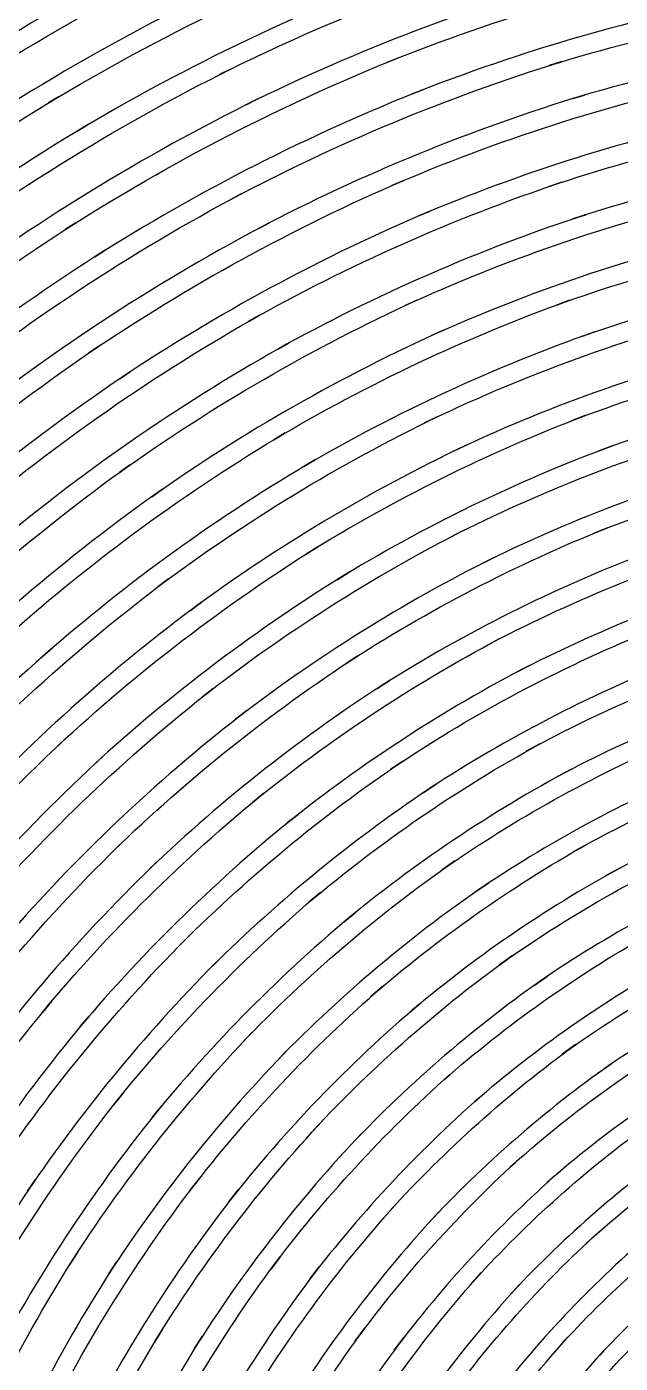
# Model space of a CAD drawing. Extents: x -32 to 185, y 69 to 286.
# Drawn here: x 40.84 to 54.24, y 182.62 to 212.77 of the extents above; entities that cross this region are included whole.
import ezdxf

# ---------------------------------------------------------------- set-up
doc = ezdxf.new("R2010")
doc.units = 0
doc.layers.add('Ebene_1', color=7, linetype='CONTINUOUS')

msp = doc.modelspace()

# ---------------------------------------------------------------- linework, layer by layer
at = {"layer": 'Ebene_1', "color": 7}
for p, q in [((49.236101, 212.075317), (48.973155, 211.969426)), ((52.918359, 211.986735), (52.637849, 211.899935)), ((45.440061, 211.815171), (45.195697, 211.693244)), ((49.53061, 211.252116), (49.797629, 211.357753)), ((41.562057, 211.192552), (41.336275, 211.05637)), ((45.800752, 211.015134), (46.049189, 211.137571)), ((53.144904, 211.146225), (53.429996, 211.232516)), ((41.98613, 210.421024), (42.215731, 210.55797)), ((49.358028, 209.309423), (49.087701, 209.193096)), ((52.921922, 209.268187), (52.632759, 209.171205)), ((45.68697, 209.006005), (45.436497, 208.872878)), ((41.940312, 208.344186), (41.710203, 208.196804)), ((46.067261, 208.218695), (46.321298, 208.352077)), ((49.672138, 208.497423), (49.947047, 208.614005)), ((53.168577, 208.437604), (53.462577, 208.534077)), ((42.383985, 207.586913), (42.618167, 207.735058)), ((49.650247, 206.606657), (49.373046, 206.479384)), ((53.098323, 206.603348), (52.800759, 206.496439)), ((46.10188, 206.268875), (45.846061, 206.124802)), ((49.983956, 205.807129), (50.266247, 205.934148)), ((46.500753, 205.495056), (46.761408, 205.639638)), ((53.363814, 205.783966), (53.666978, 205.890366)), ((42.483767, 205.576765), (42.249331, 205.417929)), ((42.945768, 204.83451), (43.184786, 204.994365)), ((50.109447, 203.975928), (49.82461, 203.837964)), ((53.443741, 204.001382), (53.137014, 203.8848)), ((46.679953, 203.612436), (46.41828, 203.456909)), ((50.460466, 203.189381), (50.750139, 203.327091)), ((53.72756, 203.194727), (54.039378, 203.310545)), ((47.096644, 202.852872), (47.363408, 203.009163)), ((43.187586, 202.899454), (42.948568, 202.728908)), ((43.666641, 202.172217), (43.910241, 202.344035)), ((50.729011, 201.42538), (50.436793, 201.276725)), ((53.953087, 201.471452), (53.637196, 201.344943)), ((47.416099, 201.045343), (47.147808, 200.878106)), ((51.096321, 200.653088), (51.394394, 200.801488)), ((44.045151, 200.319379), (43.801041, 200.136869)), ((47.848827, 200.300542), (48.122718, 200.468542)), ((44.540242, 199.608687), (44.788933, 199.792215)), ((41.20213, 198.567595), (41.425875, 198.76385)), ((51.504357, 198.963668), (51.203994, 198.804577)), ((48.303445, 198.575232), (48.028536, 198.396286)), ((51.887449, 198.206904), (52.193922, 198.365486)), ((45.050097, 197.845449), (44.800642, 197.650213)), ((48.751191, 197.846467), (49.031955, 198.025667)), ((45.559443, 197.150794), (45.813479, 197.34654)), ((41.775112, 196.765412), (41.551875, 196.557702)), ((52.428613, 196.59843), (52.120358, 196.429411)), ((42.342494, 196.11072), (42.570567, 196.319957)), ((49.336137, 196.209993), (49.054355, 196.019847)), ((52.826722, 195.858974), (53.140577, 196.026975)), ((49.79712, 195.498029), (50.085011, 195.688429)), ((46.194789, 195.48352), (45.940243, 195.276319)), ((46.717117, 194.806174), (46.977517, 195.014392)), ((43.03715, 194.411628), (42.810095, 194.191446)), ((53.495923, 194.337555), (53.180286, 194.159627)), ((43.617259, 193.775263), (43.849659, 193.997227)), ((50.506538, 193.956245), (50.218138, 193.755409)), ((53.907523, 193.616936), (54.229015, 193.793082)), ((50.980757, 193.263118), (51.275266, 193.4637)), ((47.472608, 193.241227), (47.212972, 193.022317)), ((48.007154, 192.582717), (48.272645, 192.802135)), ((44.426714, 192.185117), (44.195332, 191.951698)), ((45.018024, 191.567334), (45.254497, 191.801771)), ((51.80803, 191.821371), (51.513012, 191.610861)), ((52.294213, 191.149116), (52.595086, 191.358098)), ((48.876173, 191.124679), (48.610682, 190.89457)), ((41.400675, 190.783588), (41.198311, 190.540497)), ((49.421156, 190.486024), (49.692501, 190.716642)), ((42.04493, 190.212387), (42.252385, 190.457769)), ((45.935661, 190.091478), (45.700461, 189.845842)), ((46.536898, 189.493041), (46.777953, 189.739951)), ((53.232977, 189.811732), (52.932104, 189.593587)), ((53.730614, 189.162386), (54.036833, 189.377987)), ((50.397084, 189.140495), (50.126247, 188.899695)), ((50.952248, 188.523477), (51.229194, 188.763513)), ((43.018822, 188.717186), (42.813913, 188.461113)), ((43.673005, 188.166095), (43.883005, 188.424458)), ((47.556354, 188.136313), (47.316572, 187.878967)), ((48.165991, 187.559003), (48.411627, 187.817112)), ((52.027703, 187.293512), (51.751521, 187.044566)), ((52.591522, 186.700675), (52.87305, 186.947584)), ((40.860784, 186.502893), (41.041002, 186.769148)), ((44.742097, 186.795875), (44.534387, 186.52682)), ((45.403661, 186.265147), (45.61697, 186.536239)), ((49.279628, 186.324711), (49.035519, 186.05642)), ((49.896647, 185.770056), (50.146611, 186.038093)), ((53.758105, 185.588056), (53.478868, 185.334528)), ((41.987912, 185.119437), (41.811258, 184.842746)), ((42.696567, 184.640891), (42.878059, 184.919873)), ((46.56108, 185.024237), (46.350316, 184.74271)), ((47.228753, 184.514891), (47.445372, 184.797437)), ((51.09683, 184.661255), (50.848902, 184.384564)), ((51.720721, 184.132309), (51.974249, 184.407473)), ((43.905659, 183.392345), (43.727477, 183.102163)), ((48.467373, 183.40609), (48.253045, 183.113363)), ((44.619406, 182.934672), (44.802678, 183.226635)), ((49.139883, 182.919908), (49.360065, 183.213145)), ((52.99905, 183.149508), (52.748068, 182.867726)), ((53.629305, 182.650089), (53.885378, 182.928308))]:
    msp.add_line(p, q, dxfattribs=at)
for points in [[(76.254232, 248.479688), (47.442859, 248.479688), (21.468439, 231.124136), (10.442804, 204.505898)], [(33.005758, 211.668044), (35.606197, 213.7291), (38.390672, 215.547066), (41.323803, 217.098522)], [(46.026534, 216.89234), (43.135404, 215.655248), (40.364674, 214.153428), (37.749981, 212.406226)], [(41.926058, 216.415321), (39.031873, 214.899247), (36.283034, 213.119463), (33.714923, 211.099389)], [(37.426963, 210.047097), (39.92431, 211.835789), (42.582531, 213.389536), (45.367006, 214.687974)], [(41.336275, 211.05637), (43.862387, 212.580081), (46.524935, 213.865282), (49.289555, 214.89492)], [(45.195697, 211.693244), (47.726136, 212.956554), (50.369593, 213.980082), (53.091195, 214.749828)], [(33.50085, 208.65575), (35.945252, 210.712734), (38.574454, 212.539863), (41.354857, 214.113719)], [(49.823083, 214.156228), (47.100208, 213.158154), (44.476351, 211.907317), (41.98613, 210.421024)], [(48.973155, 211.969426), (51.485012, 212.979209), (54.086724, 213.749464), (56.743162, 214.270519)], [(45.949152, 213.98721), (43.204386, 212.723136), (40.583075, 211.206552), (38.118818, 209.457569)], [(53.573305, 213.976519), (50.895484, 213.235282), (48.293009, 212.243572), (45.800752, 211.015134)], [(57.171563, 213.4659), (54.560433, 212.970809), (52.001994, 212.229317), (49.53061, 211.252116)], [(52.637849, 211.899935), (55.108724, 212.66459), (57.647054, 213.192518), (60.217966, 213.476591)], [(41.983585, 213.454445), (39.240346, 211.917244), (36.644998, 210.12957), (34.230887, 208.114331)], [(60.59113, 212.644736), (58.067054, 212.383063), (55.573525, 211.881353), (53.144904, 211.146225)], [(41.710203, 208.196804), (44.091987, 209.721787), (46.611735, 211.02048), (49.236101, 212.075317)], [(45.436497, 208.872878), (47.826936, 210.143824), (50.332175, 211.186443), (52.918359, 211.986735)], [(37.940381, 207.153421), (40.290092, 208.936769), (42.800931, 210.497643), (45.440061, 211.815171)], [(49.797629, 211.357753), (47.213735, 210.335752), (44.73166, 209.073205), (42.383985, 207.586913)], [(49.087701, 209.193096), (51.46363, 210.216115), (53.931705, 211.011061), (56.458071, 211.566735)], [(34.160378, 205.734075), (36.45358, 207.778331), (38.931582, 209.605969), (41.562057, 211.192552)], [(46.049189, 211.137571), (43.447986, 209.855678), (40.972275, 208.333241), (38.654127, 206.590875)], [(53.429996, 211.232516), (50.886066, 210.462515), (48.420791, 209.453242), (46.067261, 208.218695)], [(56.917526, 210.779425), (54.435197, 210.250988), (52.009122, 209.486842), (49.672138, 208.497423)], [(52.632759, 209.171205), (54.972288, 209.954442), (57.381817, 210.511643), (59.827747, 210.834661)], [(42.215731, 210.55797), (39.620637, 209.009314), (37.175217, 207.222658), (34.910778, 205.22142)], [(60.23222, 210.01757), (57.832618, 209.718987), (55.46687, 209.189787), (53.168577, 208.437604)], [(42.249331, 205.417929), (44.491115, 206.935785), (46.871371, 208.239059), (49.358028, 209.309423)], [(45.846061, 206.124802), (48.099554, 207.394476), (50.468866, 208.447023), (52.921922, 209.268187)], [(38.6162, 204.349601), (40.822347, 206.119202), (43.189622, 207.678295), (45.68697, 209.006005)], [(49.373046, 206.479384), (51.616103, 207.506985), (53.952832, 208.317204), (56.350653, 208.898587)], [(34.978487, 202.911417), (37.125326, 204.934547), (39.456201, 206.75353), (41.940312, 208.344186)], [(46.321298, 208.352077), (43.860859, 207.06153), (41.52693, 205.542147), (39.350819, 203.815055)], [(49.947047, 208.614005), (47.499336, 207.577749), (45.15497, 206.312148), (42.945768, 204.83451)], [(53.462577, 208.534077), (51.050757, 207.744731), (48.719373, 206.727057), (46.500753, 205.495056)], [(56.839635, 208.12884), (54.485342, 207.576731), (52.18934, 206.799348), (49.983956, 205.807129)], [(52.800759, 206.496439), (55.011233, 207.289349), (57.29349, 207.866149), (59.615201, 208.218695)], [(42.618167, 207.735058), (40.167911, 206.183857), (37.867581, 204.406873), (35.747979, 202.427781)], [(60.051238, 207.417385), (57.774327, 207.091312), (55.534579, 206.544039), (53.363814, 205.783966)], [(42.948568, 202.728908), (45.054679, 204.230982), (47.298754, 205.52942), (49.650247, 206.606657)], [(46.41828, 203.456909), (48.539155, 204.71691), (50.776357, 205.770475), (53.098323, 206.603348)], [(39.447801, 201.644034), (41.515221, 203.391491), (43.743259, 204.939892), (46.10188, 206.268875)], [(49.82461, 203.837964), (51.938103, 204.860983), (54.146033, 205.677311), (56.417089, 206.274475)], [(50.266247, 205.934148), (47.951663, 204.893056), (45.741698, 203.633309), (43.666641, 202.172217)], [(46.761408, 205.639638), (44.437915, 204.349601), (42.241694, 202.841926), (40.202274, 201.137998)], [(53.666978, 205.890366), (51.384721, 205.091092), (49.184173, 204.073928), (47.096644, 202.852872)], [(53.137014, 203.8848), (55.221488, 204.678219), (57.378763, 205.265456), (59.577783, 205.638111)], [(35.948561, 200.195924), (37.953872, 202.189526), (40.141947, 203.9912), (42.483767, 205.576765)], [(56.935599, 205.524074), (54.706542, 204.957965), (52.538068, 204.175746), (50.460466, 203.189381)], [(43.184786, 204.994365), (40.875293, 203.449527), (38.716236, 201.690871), (36.735616, 199.741814)], [(60.043856, 204.853856), (57.889127, 204.509455), (55.773343, 203.953782), (53.72756, 203.194727)], [(43.801041, 200.136869), (45.776061, 201.615271), (47.88879, 202.900981), (50.109447, 203.975928)], [(47.147808, 200.878106), (49.140646, 202.120035), (51.249303, 203.166218), (53.443741, 204.001382)], [(40.42882, 199.044614), (42.362858, 200.761779), (44.456242, 202.291344), (46.679953, 203.612436)], [(50.436793, 201.276725), (52.424795, 202.287271), (54.507488, 203.10029), (56.654071, 203.704582)], [(50.750139, 203.327091), (48.565627, 202.289817), (46.485989, 201.044579), (44.540242, 199.608687)], [(54.039378, 203.310545), (51.883121, 202.510508), (49.809847, 201.502252), (47.848827, 200.300542)], [(47.363408, 203.009163), (45.173042, 201.72778), (43.10995, 200.240469), (41.20213, 198.567595)], [(57.201854, 202.97429), (55.095488, 202.40309), (53.050213, 201.625453), (51.096321, 200.653088)], [(53.637196, 201.344943), (55.599234, 202.130471), (57.634327, 202.719235), (59.712692, 203.102327)], [(37.062962, 197.593703), (38.932855, 199.550905), (40.983729, 201.32738), (43.187586, 202.899454)], [(43.910241, 202.344035), (41.737185, 200.813961), (39.713801, 199.081777), (37.867072, 197.170648)], [(44.800642, 197.650213), (46.650171, 199.09705), (48.635628, 200.361379), (50.729011, 201.42538)], [(48.028536, 198.396286), (49.89792, 199.612251), (51.882612, 200.642397), (53.953087, 201.471452)], [(51.203994, 198.804577), (53.071086, 199.793996), (55.032106, 200.595815), (57.058035, 201.197561)], [(41.551875, 196.557702), (43.358641, 198.237449), (45.322461, 199.740287), (47.416099, 201.045343)], [(51.394394, 200.801488), (49.335628, 199.776687), (47.381226, 198.554104), (45.559443, 197.150794)], [(54.574688, 200.803525), (52.541122, 200.011378), (50.590284, 199.020941), (48.751191, 197.846467)], [(38.314563, 195.112901), (40.055401, 197.026066), (41.974421, 198.76945), (44.045151, 200.319379)], [(48.122718, 200.468542), (46.060643, 199.204978), (44.124823, 197.745413), (42.342494, 196.11072)], [(57.632545, 200.488397), (55.646325, 199.921269), (53.721705, 199.156868), (51.887449, 198.206904)], [(44.788933, 199.792215), (42.746967, 198.285559), (40.853402, 196.58723), (39.1342, 194.720901)], [(49.054355, 196.019847), (50.80563, 197.202212), (52.670431, 198.207668), (54.620506, 199.021196)], [(41.425875, 198.76385), (39.427692, 197.011557), (37.599799, 195.073956), (35.966634, 192.977263)], [(45.940243, 195.276319), (47.669881, 196.684212), (49.533665, 197.919267), (51.504357, 198.963668)], [(52.120358, 196.429411), (53.871378, 197.390067), (55.715052, 198.171522), (57.622872, 198.762068)], [(42.810095, 194.191446), (44.495187, 195.826647), (46.335298, 197.294867), (48.303445, 198.575232)], [(52.193922, 198.365486), (50.255811, 197.361812), (48.4213, 196.16952), (46.717117, 194.806174)], [(55.26807, 198.37745), (53.352868, 197.602358), (51.520139, 196.63763), (49.79712, 195.498029)], [(39.695474, 192.759372), (41.313621, 194.621882), (43.106641, 196.325302), (45.050097, 197.845449)], [(49.031955, 198.025667), (47.093335, 196.788066), (45.279952, 195.364392), (43.617259, 193.775263)], [(58.224364, 198.074795), (56.354726, 197.521158), (54.546178, 196.778648), (52.826722, 195.858974)], [(45.813479, 197.34654), (43.897514, 195.870938), (42.127912, 194.214355), (40.52962, 192.399444)], [(36.630234, 190.97857), (38.158018, 193.066099), (39.880783, 195.003956), (41.775112, 196.765412)], [(47.212972, 193.022317), (48.828828, 194.384137), (50.576029, 195.582029), (52.428613, 196.59843)], [(50.218138, 193.755409), (51.857158, 194.896792), (53.607159, 195.86992), (55.441416, 196.659775)], [(42.570567, 196.319957), (40.70042, 194.604573), (38.998273, 192.714826), (37.487035, 190.67617)], [(53.180286, 194.159627), (54.819815, 195.083374), (56.550471, 195.83632), (58.344, 196.406248)], [(44.195332, 191.951698), (45.765625, 193.535736), (47.487626, 194.961955), (49.336137, 196.209993)], [(53.140577, 196.026975), (51.318794, 195.052828), (49.599083, 193.898973), (48.007154, 192.582717)], [(56.112653, 196.040466), (54.312506, 195.291083), (52.592795, 194.360464), (50.980757, 193.263118)], [(50.085011, 195.688429), (48.264754, 194.484428), (46.567444, 193.104026), (45.018024, 191.567334)], [(58.971455, 195.742138), (57.214581, 195.210647), (55.517525, 194.498428), (53.907523, 193.616936)], [(41.198311, 190.540497), (42.700131, 192.34548), (44.373514, 194.001045), (46.194789, 195.48352)], [(46.977517, 195.014392), (45.181442, 193.577736), (43.529441, 191.969262), (42.04493, 190.212387)], [(38.253727, 188.785659), (39.664674, 190.809552), (41.26653, 192.693699), (43.03715, 194.411628)], [(48.610682, 190.89457), (50.11912, 192.203444), (51.755849, 193.357045), (53.495923, 194.337555)], [(51.513012, 191.610861), (53.045123, 192.703881), (54.686179, 193.636791), (56.409198, 194.394064)], [(43.849659, 193.997227), (42.101185, 192.326389), (40.517656, 190.490606), (39.121219, 188.516095)], [(45.700461, 189.845842), (47.162317, 191.371843), (48.772573, 192.748681), (50.506538, 193.956245)], [(54.229015, 193.793082), (52.518722, 192.856608), (50.907702, 191.748316), (49.421156, 190.486024)], [(57.103345, 193.800209), (55.412907, 193.08519), (53.801123, 192.196571), (52.294213, 191.149116)], [(51.275266, 193.4637), (49.567519, 192.301444), (47.980172, 190.971188), (46.536898, 189.493041)], [(42.813913, 188.461113), (44.207042, 190.202715), (45.767407, 191.803807), (47.472608, 193.241227)], [(48.272645, 192.802135), (46.590862, 191.411807), (45.050097, 189.858823), (43.673005, 188.166095)], [(39.983619, 186.738602), (41.285112, 188.693259), (42.77344, 190.517333), (44.426714, 192.185117)], [(50.126247, 188.899695), (51.53363, 190.149515), (53.06625, 191.251188), (54.698906, 192.187407)], [(52.932104, 189.593587), (54.363415, 190.630861), (55.900362, 191.515152), (57.516727, 192.231444)], [(45.254497, 191.801771), (43.621586, 190.182096), (42.149803, 188.407404), (40.860784, 186.502893)], [(47.316572, 187.878967), (48.677373, 189.340823), (50.181993, 190.661661), (51.80803, 191.821371)], [(55.451852, 191.67068), (53.847451, 190.780024), (52.339267, 189.725441), (50.952248, 188.523477)], [(58.232509, 191.663807), (56.647453, 190.991806), (55.138506, 190.153078), (53.730614, 189.162386)], [(52.595086, 191.358098), (50.993739, 190.245224), (49.509737, 188.972241), (48.165991, 187.559003)], [(44.534387, 186.52682), (45.825698, 188.19944), (47.280172, 189.739696), (48.876173, 191.124679)], [(37.242417, 184.681364), (38.430127, 186.843475), (39.822492, 188.887223), (41.400675, 190.783588)], [(49.692501, 190.716642), (48.118391, 189.379514), (46.68148, 187.888131), (45.403661, 186.265147)], [(42.252385, 190.457769), (40.691511, 188.610531), (39.312128, 186.617184), (38.133581, 184.505473)], [(41.811258, 184.842746), (43.011186, 186.722821), (44.39286, 188.480968), (45.935661, 190.091478)], [(51.751521, 187.044566), (53.064723, 188.228204), (54.498833, 189.270823), (56.029925, 190.15486)], [(46.777953, 189.739951), (45.253224, 188.178567), (43.886059, 186.470311), (42.696567, 184.640891)], [(49.035519, 186.05642), (50.302138, 187.448785), (51.708758, 188.707259), (53.232977, 189.811732)], [(56.802217, 189.666387), (55.297597, 188.829695), (53.886142, 187.83544), (52.591522, 186.700675)], [(54.036833, 189.377987), (52.535777, 188.321622), (51.148248, 187.11253), (49.896647, 185.770056)], [(46.350316, 184.74271), (47.547954, 186.341002), (48.903919, 187.814567), (50.397084, 189.140495)], [(51.229194, 188.763513), (49.755119, 187.486458), (48.414682, 186.062784), (47.228753, 184.514891)], [(39.180273, 182.829799), (40.266674, 184.911728), (41.55213, 186.883439), (43.018822, 188.717186)], [(43.883005, 188.424458), (42.431331, 186.640348), (41.156566, 184.719037), (40.077038, 182.688017)], [(53.478868, 185.334528), (54.704251, 186.445875), (56.046216, 187.422058), (57.48109, 188.245513)], [(43.727477, 183.102163), (44.833733, 184.902819), (46.116389, 186.589439), (47.556354, 188.136313)], [(50.848902, 184.384564), (52.028722, 185.701329), (53.343959, 186.890312), (54.77247, 187.931913)], [(48.411627, 187.817112), (46.987953, 186.320129), (45.717516, 184.684419), (44.619406, 182.934672)], [(48.253045, 183.113363), (49.364646, 184.632237), (50.629484, 186.033002), (52.027703, 187.293512)], [(55.591852, 187.528458), (54.184978, 186.536493), (52.887304, 185.39791), (51.720721, 184.132309)], [(52.87305, 186.947584), (51.492903, 185.737729), (50.241556, 184.387873), (49.139883, 182.919908)], [(41.041002, 186.769148), (39.685292, 184.766128), (38.525327, 182.637108), (37.577908, 180.411869)], [(41.198821, 181.138852), (42.192312, 183.135763), (43.379004, 185.030601), (44.742097, 186.795875)], [(45.61697, 186.536239), (44.267114, 184.821364), (43.088822, 182.97769), (42.100421, 181.031688)], [(45.722861, 181.521434), (46.743589, 183.23809), (47.935372, 184.847328), (49.279628, 186.324711)], [(50.146611, 186.038093), (48.816609, 184.611873), (47.635263, 183.053799), (46.620644, 181.388561)], [(52.748068, 182.867726), (53.848469, 184.103036), (55.079197, 185.216419), (56.418362, 186.187765)], [(57.251745, 185.814601), (55.932943, 184.894673), (54.717997, 183.833472), (53.629305, 182.650089)], [(50.23392, 181.643616), (51.267121, 183.078235), (52.448467, 184.400346), (53.758105, 185.588056)], [(54.616179, 185.273946), (53.322577, 184.138164), (52.15294, 182.867981), (51.12763, 181.485034)], [(38.796673, 178.857613), (39.655765, 181.042888), (40.724347, 183.14009), (41.987912, 185.119437)], [(42.878059, 184.919873), (41.624421, 182.991944), (40.561184, 180.946415), (39.703874, 178.812304)], [(43.28915, 179.611832), (44.197878, 181.519652), (45.293952, 183.333036), (46.56108, 185.024237)], [(47.445372, 184.797437), (46.189189, 183.157654), (45.099988, 181.396452), (44.194314, 179.540305)], [(47.78799, 180.103869), (48.731846, 181.732198), (49.840647, 183.259726), (51.09683, 184.661255)], [(51.974249, 184.407473), (50.730539, 183.057617), (49.629883, 181.582525), (48.690355, 180.005869)], [(52.283522, 180.337542), (53.246468, 181.682561), (54.35196, 182.920417), (55.580143, 184.028709)], [(56.448908, 183.746418), (55.234979, 182.691326), (54.139669, 181.506925), (53.183086, 180.214342)], [(40.983729, 177.390412), (41.759076, 179.481759), (42.737804, 181.492161), (43.905659, 183.392345)], [(45.441334, 178.252049), (46.273953, 180.067469), (47.287808, 181.794307), (48.467373, 183.40609)], [(44.802678, 183.226635), (43.642714, 181.378379), (42.667549, 179.420159), (41.891694, 177.380485)], [(49.360065, 183.213145), (48.189409, 181.653543), (47.180135, 179.978887), (46.34828, 178.214885)], [(49.913956, 178.852777), (50.78883, 180.389215), (51.823049, 181.829434), (52.99905, 183.149508)], [(53.885378, 182.928308), (52.719813, 181.661434), (51.691958, 180.27416), (50.819375, 178.790413)]]:
    msp.add_open_spline(points, degree=3, dxfattribs=at)

doc.saveas('drawing.dxf')
